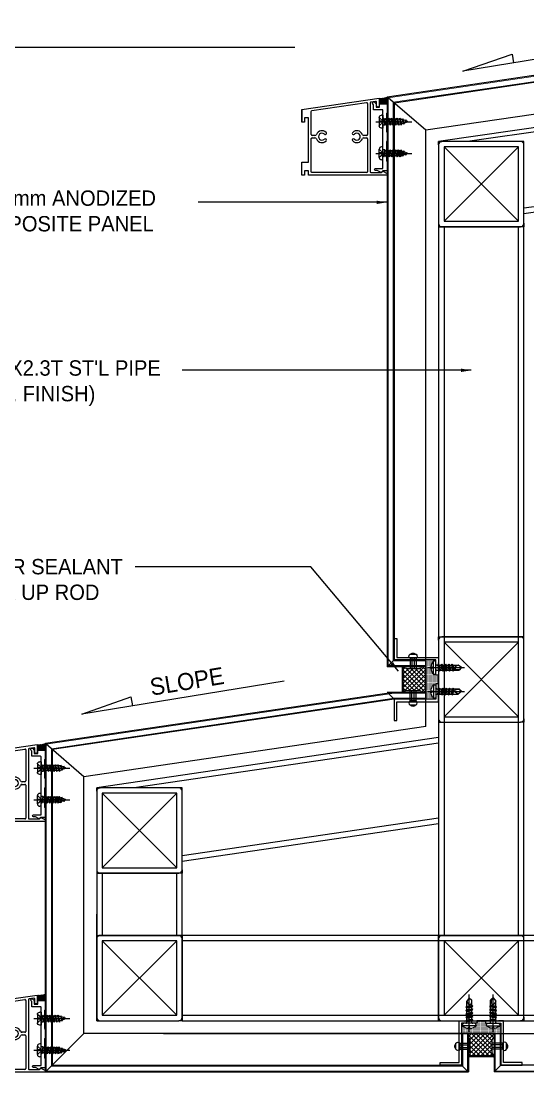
# Model space of a CAD drawing. Header units: millimetres. Extents: x 7297 to 60227, y -7497 to 19324.
# Drawn here: x 39088 to 39385, y 4162 to 4777 of the extents above; entities that cross this region are included whole.
import ezdxf

# ---------------------------------------------------------------- set-up
doc = ezdxf.new("R2010")
doc.units = ezdxf.units.MM
doc.layers.add('NS_AL_PANEL', color=32, linetype='Continuous', lineweight=9)
for name, color, linetype in [('NS_COL_GREEN', 3, 'Continuous'), ('NS_COL_MAGENTA', 6, 'Continuous'), ('NS_COL_RED', 1, 'Continuous'), ('NS_COL_WHITE', 7, 'Continuous'), ('NS_COL_YELLOW', 2, 'Continuous'), ('NS_DIM', 1, 'Continuous'), ('NS_FRAME', 253, 'Continuous'), ('NS_PIPE_FRAME', 2, 'Continuous'), ('NS_TEXT', 2, 'Continuous')]:
    doc.layers.add(name, color=color, linetype=linetype)
doc.styles.add('Expo M', font='Expo M.ttf')
doc.styles.add('M15-1', font='')
doc.styles.get('M15-1').set_extended_font_data('Dotum')
doc.dimstyles.new('N-SPACE', dxfattribs={"dimscale": 4, "dimtxt": 1.8, "dimasz": 1.5, "dimexe": 1, "dimexo": 1, "dimgap": 1, "dimtad": 1, "dimtoh": 1, "dimdec": 1, "dimzin": 1, "dimdsep": 46, "dimtxsty": 'Expo M', "dimcen": 2, "dimclrd": 1, "dimclre": 1, "dimclrt": 2, "dimadec": 1, "dimazin": 0, "dimtfac": 1, "dimtdec": 1, "dimtix": 1, "dimtmove": 1, "dimatfit": 3, "dimfxl": 1, "dimtolj": 1, "dimtzin": 1, "dimarcsym": 0})

# ---------------------------------------------------------------- blocks, each defined once
blk = doc.blocks.new('*D659')
at = {"layer": 'NS_DIM', "color": 1, "lineweight": -2, "transparency": 16777216}
for p, q in [((39248.56, 4761.98), (38907.56, 4761.98)), ((38911.56, 4167.98), (38911.56, 4755.98)), ((39048.56, 4161.98), (38907.56, 4161.98))]:
    blk.add_line(p, q, dxfattribs=at)
at = {"layer": 'NS_DIM', "color": 1, "transparency": 16777216}
for points in [[(38910.56, 4755.98), (38912.56, 4755.98), (38911.56, 4761.98)], [(38910.56, 4167.98), (38912.56, 4167.98), (38911.56, 4161.98)]]:
    blk.add_solid(points, dxfattribs=at)
at = {"layer": 'NS_DIM', "color": 2, "transparency": 16777216, "insert": (38903.78, 4461.98), "char_height": 7.2, "attachment_point": 5, "rotation": 90, "style": 'Expo M'}
blk.add_mtext('\\A1;600.0', dxfattribs=at)
blk = doc.blocks.new('*D658')
at = {"layer": 'NS_DIM', "color": 1, "lineweight": -2, "transparency": 16777216}
for p, q in [((39298.56, 5161.98), (38907.56, 5161.98)), ((38911.56, 4767.98), (38911.56, 5155.98)), ((39248.56, 4761.98), (38907.56, 4761.98))]:
    blk.add_line(p, q, dxfattribs=at)
at = {"layer": 'NS_DIM', "color": 1, "transparency": 16777216}
for points in [[(38910.56, 5155.98), (38912.56, 5155.98), (38911.56, 5161.98)], [(38910.56, 4767.98), (38912.56, 4767.98), (38911.56, 4761.98)]]:
    blk.add_solid(points, dxfattribs=at)
at = {"layer": 'NS_DIM', "color": 2, "transparency": 16777216, "insert": (38903.95, 4961.98), "char_height": 7.2, "attachment_point": 5, "rotation": 90, "style": 'Expo M'}
blk.add_mtext('\\A1;M. DIM.', dxfattribs=at)
blk = doc.blocks.new('*D656')
at = {"layer": 'NS_DIM', "color": 1, "lineweight": -2, "transparency": 16777216}
for p, q in [((39248.56, 4761.98), (38937.56, 4761.98)), ((38941.56, 4367.98), (38941.56, 4755.98)), ((39048.56, 4361.98), (38937.56, 4361.98))]:
    blk.add_line(p, q, dxfattribs=at)
at = {"layer": 'NS_DIM', "color": 1, "transparency": 16777216}
for points in [[(38940.56, 4755.98), (38942.56, 4755.98), (38941.56, 4761.98)], [(38940.56, 4367.98), (38942.56, 4367.98), (38941.56, 4361.98)]]:
    blk.add_solid(points, dxfattribs=at)
at = {"layer": 'NS_DIM', "color": 2, "transparency": 16777216, "insert": (38933.78, 4561.98), "char_height": 7.2, "attachment_point": 5, "rotation": 90, "style": 'Expo M'}
blk.add_mtext('\\A1;400.0', dxfattribs=at)
blk = doc.blocks.new('*D655')
at = {"layer": 'NS_DIM', "color": 1, "lineweight": -2, "transparency": 16777216}
for p, q in [((38941.56, 4787.98), (38941.56, 4793.98)), ((39298.56, 4781.98), (38937.56, 4781.98)), ((38941.56, 4761.98), (38941.56, 4781.98)), ((39248.56, 4761.98), (38937.56, 4761.98)), ((38941.56, 4755.98), (38941.56, 4749.98))]:
    blk.add_line(p, q, dxfattribs=at)
at = {"layer": 'NS_DIM', "color": 1, "transparency": 16777216}
for points in [[(38940.56, 4787.98), (38942.56, 4787.98), (38941.56, 4781.98)], [(38940.56, 4755.98), (38942.56, 4755.98), (38941.56, 4761.98)]]:
    blk.add_solid(points, dxfattribs=at)
at = {"layer": 'NS_DIM', "color": 2, "transparency": 16777216, "insert": (38933.77, 4771.98), "char_height": 7.2, "attachment_point": 5, "rotation": 90, "style": 'Expo M'}
blk.add_mtext('\\A1;20.0', dxfattribs=at)
blk = doc.blocks.new('*D654')
at = {"layer": 'NS_DIM', "color": 1, "lineweight": -2, "transparency": 16777216}
for p, q in [((39048.56, 4161.98), (38907.56, 4161.98)), ((38911.56, 4155.98), (38911.56, 3495.98)), ((39498.56, 3489.98), (38907.56, 3489.98))]:
    blk.add_line(p, q, dxfattribs=at)
at = {"layer": 'NS_DIM', "color": 1, "transparency": 16777216}
for points in [[(38910.56, 4155.98), (38912.56, 4155.98), (38911.56, 4161.98)], [(38910.56, 3495.98), (38912.56, 3495.98), (38911.56, 3489.98)]]:
    blk.add_solid(points, dxfattribs=at)
at = {"layer": 'NS_DIM', "color": 2, "transparency": 16777216, "insert": (38903.78, 3825.98), "char_height": 7.2, "attachment_point": 5, "rotation": 90, "style": 'Expo M'}
blk.add_mtext('\\A1;MODULE DIM.', dxfattribs=at)
blk = doc.blocks.new('*D651')
at = {"layer": 'NS_DIM', "color": 1, "lineweight": -2, "transparency": 16777216}
for p, q in [((38941.56, 4167.98), (38941.56, 4173.98)), ((39048.56, 4161.98), (38937.56, 4161.98)), ((38941.56, 4161.98), (38941.56, 4146.98)), ((39498.56, 4146.98), (38937.56, 4146.98)), ((38941.56, 4140.98), (38941.56, 4134.98))]:
    blk.add_line(p, q, dxfattribs=at)
at = {"layer": 'NS_DIM', "color": 1, "transparency": 16777216}
for points in [[(38940.56, 4167.98), (38942.56, 4167.98), (38941.56, 4161.98)], [(38940.56, 4140.98), (38942.56, 4140.98), (38941.56, 4146.98)]]:
    blk.add_solid(points, dxfattribs=at)
at = {"layer": 'NS_DIM', "color": 2, "transparency": 16777216, "insert": (38933.78, 4154.48), "char_height": 7.2, "attachment_point": 5, "rotation": 90, "style": 'Expo M'}
blk.add_mtext('\\A1;15.0', dxfattribs=at)
blk = doc.blocks.new('*U54')
for p, q in [((849.85, -25975.25), (893.45, -26018.85)), ((849.85, -26018.85), (893.45, -25975.25))]:
    blk.add_line(p, q)
blk.add_lwpolyline([(848.65, -26022.05), (894.65, -26022.05, 0.414214), (896.65, -26020.05), (896.65, -25974.05, 0.414214), (894.65, -25972.05), (848.65, -25972.05, 0.414214), (846.65, -25974.05), (846.65, -26020.05, 0.414214)], format="xyb", close=True)
for points in [[(846.65, -25974.05), (846.65, -25972.05), (848.65, -25972.05)], [(896.65, -25974.05), (896.65, -25972.05), (894.65, -25972.05)], [(846.65, -26020.05), (846.65, -26022.05), (848.65, -26022.05)], [(896.65, -26020.05), (896.65, -26022.05), (894.65, -26022.05)]]:
    blk.add_lwpolyline(points)
blk.add_lwpolyline([(849.85, -26018.85), (893.45, -26018.85), (893.45, -25975.25), (849.85, -25975.25)], close=True)
blk = doc.blocks.new('피스')
for p, q in [((-4, 1.5), (-4, 1)), ((-4, 1.5), (4, 1.5)), ((-3, 0), (3, 0)), ((-0.5, 2.98), (-0.4, 2.3)), ((-0.4, 2.3), (0.4, 2.3)), ((0, 4.99), (0, -16.77)), ((0.5, 2.98), (0.4, 2.3)), ((4, 1.5), (4, 1)), ((2, -1.5), (-2, -2)), ((-1.5, -1.5), (-2, -2)), ((-2, -2), (-1.5, -2.5)), ((-1.5, -3.5), (-2, -4)), ((2, -3.5), (-2, -4)), ((-2, -4), (-1.5, -4.5)), ((-1.5, -5.5), (-2, -6)), ((2, -5.5), (-2, -6)), ((-2, -6), (-1.5, -6.5)), ((-1.5, -0.5), (-1.5, -1.5)), ((1.5, -1), (-1.5, -1.5)), ((1.5, -2), (-1.5, -2.5)), ((-1.5, -2.5), (-1.5, -3.5)), ((1.5, -3), (-1.5, -3.5)), ((1.5, -4), (-1.5, -4.5)), ((-1.5, -4.5), (-1.5, -5.5)), ((1.5, -5), (-1.5, -5.5)), ((1.5, -6), (-1.5, -6.5)), ((1.5, -0.5), (1.5, -1)), ((1.5, -1), (2, -1.5)), ((2, -1.5), (1.5, -2)), ((1.5, -2), (1.5, -3)), ((1.5, -3), (2, -3.5)), ((2, -3.5), (1.5, -4)), ((1.5, -4), (1.5, -5)), ((1.5, -5), (2, -5.5)), ((2, -5.5), (1.5, -6)), ((1.5, -6), (1.5, -7)), ((-1.5, -7.5), (-2, -8)), ((2, -7.5), (-2, -8)), ((-2, -8), (-1.5, -8.5)), ((-1.5, -9.5), (-2, -10)), ((2, -9.5), (-2, -10)), ((-2, -10), (-1.5, -10.5)), ((-1.5, -6.5), (-1.5, -7.5)), ((1.5, -7), (-1.5, -7.5)), ((1.5, -8), (-1.5, -8.5)), ((-1.5, -8.5), (-1.5, -9.5)), ((1.5, -9), (-1.5, -9.5)), ((1.5, -10), (-1.5, -10.5)), ((-1.5, -10.5), (-1.5, -13.5)), ((-1.27, -13.54), (-1.27, -11.97)), ((1.5, -13.03), (0.6, -11.47)), ((1.5, -7), (2, -7.5)), ((2, -7.5), (1.5, -8)), ((1.5, -8), (1.5, -9)), ((1.5, -9), (2, -9.5)), ((2, -9.5), (1.5, -10)), ((1.5, -10), (1.5, -13.03)), ((0, -15), (-1.5, -13.5)), ((0, -15), (-1.27, -13.54)), ((0, -15), (1.5, -13.03))]:
    blk.add_line(p, q)
for centre, radius, start, end in [((0, -3.08), 6.08, 94.71456, 131.11209), ((-3, 1), 1, 180, 270), ((-2, -0.5), 0.5, 0, 90), ((0, -3.08), 6.08, 48.88791, 85.28544), ((2, -0.5), 0.5, 90, 180), ((3, 1), 1, 270, 0), ((-0.27, -11.97), 1, 30.08633, 180)]:
    blk.add_arc(centre, radius, start, end)
blk = doc.blocks.new('N-SCREW')
blk.add_blockref('피스', (17.25, -1.03))
blk = doc.blocks.new('RIVET')
for p, q in [((-1.05, -3.85), (-1.05, 3.85)), ((5, 1.75), (-1.05, 1.75)), ((5, 0.75), (-1.05, 0.75)), ((7.31, -1.75, 0), (7.31, 1.75, 0)), ((5, -0.75), (-1.05, -0.75)), ((5, -1.75), (-1.05, -1.75))]:
    blk.add_line(p, q)
at = {"ltscale": 3}
for p, q in [((0, 4.9), (0, -4.9)), ((5, 1.75), (5, -1.75))]:
    blk.add_line(p, q, dxfattribs=at)
for centre, radius, start, end in [((0, 3.85), 1.05, 90, 180), ((6.16, 1.15), 1.3, 27.34705, 152.65295), ((5.81, 0, 0), 2.2, 313.00287, 46.99713), ((0, -3.85), 1.05, 180, 270), ((6.16, -1.15), 1.3, 207.34705, 332.65295)]:
    blk.add_arc(centre, radius, start, end)
blk = doc.blocks.new('Z-BAR-ONE')
for p, q in [((56896.21, 36806), (56896.21, 36801)), ((56888.71, 36796), (56866.21, 36796)), ((56888.71, 36795.5), (56866.71, 36795.5)), ((56870.21, 36792), (56866.71, 36795.5)), ((56888.71, 36796), (56888.71, 36792)), ((56888.71, 36792.5), (56869.71, 36792.5))]:
    blk.add_line(p, q)
blk.add_lwpolyline([(56894.71, 36801), (56894.71, 36792), (56883.21, 36792), (56870.21, 36792), (56870.21, 36779.5), (56871.71, 36779.5), (56871.71, 36790.5), (56883.21, 36790.5), (56896.21, 36790.5), (56896.21, 36793.5), (56895.91, 36793.8), (56896.21, 36794.1), (56895.91, 36794.4), (56896.21, 36794.7), (56895.91, 36795), (56896.21, 36795.3), (56895.91, 36795.6), (56896.21, 36795.9), (56895.91, 36796.2), (56896.21, 36796.5), (56895.91, 36796.8), (56896.21, 36797.1), (56895.91, 36797.4), (56896.21, 36797.7), (56895.91, 36798), (56896.21, 36798.3), (56896.21, 36801)], close=True)
at = {"xscale": -1, "rotation": 90}
blk.add_blockref('N-SCREW', (56893.68, 36813.75), dxfattribs=at)
at = {"rotation": 270}
blk.add_blockref('RIVET', (56881.28, 36796), dxfattribs=at)
blk = doc.blocks.new('00-변경후단면전체$0$SCR4-15')
for p, q in [((-0.85, 6.53), (20.2, 6.53)), ((1.21, 4.1), (1.21, 8.96)), ((1.21, 8.96), (3.73, 6.7)), ((3.73, 6.7), (1.21, 6.98)), ((3.73, 6.36), (1.21, 6.08)), ((3.73, 6.36), (1.21, 4.1)), ((3.41, 10.29), (2.54, 10.29)), ((3.41, 6.97), (2.54, 6.97)), ((3.41, 2.77), (3.41, 10.29)), ((4.51, 8.53), (3.41, 8.53)), ((3.73, 4.53), (4.51, 8.53)), ((4.04, 5.07), (4.83, 7.99)), ((4.83, 7.99), (4.51, 8.53)), ((5.77, 7.99), (4.83, 7.99)), ((4.99, 5.07), (5.77, 7.99)), ((5.3, 4.53), (6.09, 8.53)), ((5.61, 5.07), (6.4, 7.99)), ((5.77, 7.99), (6.09, 8.53)), ((6.4, 7.99), (6.09, 8.53)), ((7.35, 7.99), (6.4, 7.99)), ((6.56, 5.07), (7.35, 7.99)), ((6.87, 4.53), (7.66, 8.53)), ((7.19, 5.07), (7.98, 7.99)), ((7.35, 7.99), (7.66, 8.53)), ((7.98, 7.99), (7.66, 8.53)), ((8.92, 7.99), (7.98, 7.99)), ((8.14, 5.07), (8.92, 7.99)), ((8.45, 4.53), (9.24, 8.53)), ((8.76, 5.07), (9.55, 7.99)), ((8.92, 7.99), (9.24, 8.53)), ((9.55, 7.99), (9.24, 8.53)), ((10.5, 7.99), (9.55, 7.99)), ((9.75, 5.07), (10.54, 7.99)), ((10.06, 4.53), (10.85, 8.53)), ((10.38, 5.07), (11.17, 7.99)), ((10.54, 7.99), (10.85, 8.53)), ((11.17, 7.99), (10.85, 8.53)), ((12.15, 7.99), (11.21, 7.99)), ((11.41, 5.07), (12.19, 7.99)), ((11.72, 4.53), (12.51, 8.53)), ((12.82, 7.99), (12.03, 5.07)), ((12.19, 7.99), (12.51, 8.53)), ((12.82, 7.99), (12.51, 8.53)), ((13.77, 7.99), (12.82, 7.99)), ((12.98, 5.07), (13.77, 7.99)), ((13.3, 4.53), (14.08, 8.53)), ((14.36, 7.87), (13.61, 5.07)), ((13.77, 7.99), (14.08, 8.53)), ((14.36, 7.87), (14.08, 8.53)), ((15.26, 7.56), (14.36, 7.87)), ((14.7, 5.31), (15.26, 7.56)), ((14.96, 4.86), (15.52, 8.01)), ((15.26, 7.56), (15.52, 8.01)), ((15.73, 7.4), (15.27, 5.5)), ((15.73, 7.4), (15.52, 8.01)), ((17.64, 6.75), (15.73, 7.4)), ((16.44, 5.9), (16.88, 6.53)), ((16.7, 5.46), (16.88, 6.53)), ((16.88, 6.53), (17, 6.09)), ((17.64, 6.31), (17, 6.09)), ((3.41, 2.77), (2.54, 2.77)), ((3.73, 4.53), (3.41, 4.53)), ((4.04, 5.07), (3.73, 4.53)), ((4.99, 5.07), (4.04, 5.07)), ((4.99, 5.07), (5.3, 4.53)), ((5.61, 5.07), (5.3, 4.53)), ((6.56, 5.07), (5.61, 5.07)), ((6.56, 5.07), (6.87, 4.53)), ((7.19, 5.07), (6.87, 4.53)), ((8.14, 5.07), (7.19, 5.07)), ((8.14, 5.07), (8.45, 4.53)), ((8.76, 5.07), (8.45, 4.53)), ((9.71, 5.07), (8.76, 5.07)), ((9.75, 5.07), (10.06, 4.53)), ((10.38, 5.07), (10.06, 4.53)), ((11.37, 5.07), (10.42, 5.07)), ((11.41, 5.07), (11.72, 4.53)), ((12.03, 5.07), (11.72, 4.53)), ((12.98, 5.07), (12.03, 5.07)), ((12.98, 5.07), (13.3, 4.53)), ((13.61, 5.07), (13.3, 4.53)), ((13.79, 5.07), (13.61, 5.07)), ((14.7, 5.31), (14.25, 5.15)), ((14.7, 5.31), (14.96, 4.86)), ((15.27, 5.5), (14.96, 4.86)), ((16.44, 5.9), (15.27, 5.5)), ((16.44, 5.9), (16.7, 5.46)), ((17, 6.09), (16.7, 5.46))]:
    blk.add_line(p, q)
for centre, radius, start, end in [((2.54, 8.96), 1.33, 90, 180), ((3.57, 6.53), 0.229, 311.91906, 48.08094), ((17.55, 6.53), 0.236, 292.5, 67.5), ((2.54, 4.1), 1.33, 180, 270), ((13.79, 6.49), 1.42, 270, 288.92242)]:
    blk.add_arc(centre, radius, start, end)
blk = doc.blocks.new('h-cap')
for p, q in [((1451813.29, 237369.16, 0), (1451813.29, 237350.98, 0)), ((1451782.45, 237350.48, 0), (1451780.79, 237350.48, 0)), ((1451812.79, 237350.48, 0), (1451811.14, 237350.48, 0)), ((1451811.14, 237348.98, 0), (1451812.79, 237348.98, 0)), ((1451813.29, 237348.48, 0), (1451813.29, 237329.23, 0))]:
    blk.add_line(p, q)
at = {"elevation": 0}
for points in [[(1451774.79, 237358.23), (1451774.79, 237365.73), (1451820.04, 237372.23), (1451820.04, 237367.85, -0.414214), (1451819.29, 237367.1), (1451819.29, 237367.1, -0.414214), (1451818.54, 237367.85), (1451818.54, 237369.92)], [(1451818.54, 237369.92, 0.457052), (1451817.97, 237370.41), (1451815.22, 237370.02, 0.372635), (1451814.79, 237369.52), (1451814.79, 237329.23, 0.414214), (1451815.29, 237328.73), (1451821.18, 237328.73), (1451822.18, 237329.56), (1451824.79, 237328.21), (1451824.79, 237327.23), (1451778.79, 237327.23), (1451778.79, 237329.73), (1451776.29, 237329.73), (1451776.29, 237327.23), (1451774.79, 237327.23), (1451774.79, 237334.73)], [(1451780.29, 237350.98), (1451780.29, 237364.57, -0.373116), (1451780.72, 237365.07), (1451812.72, 237369.65)], [(1451812.79, 237328.73), (1451780.79, 237328.73, -0.414214), (1451780.29, 237329.23), (1451780.29, 237348.48, -0.414214), (1451780.79, 237348.98), (1451782.45, 237348.98)]]:
    blk.add_lwpolyline(points, format="xyb", dxfattribs=at)
blk.add_lwpolyline([(1451816.79, 237368.44), (1451816.35, 237368.88, -0.414214), (1451816.35, 237369.94), (1451816.35, 237369.94, -0.414214), (1451817.41, 237369.94), (1451818.29, 237369.06), (1451818.29, 237367), (1451820.29, 237367), (1451820.29, 237369.06), (1451824.29, 237369.06), (1451824.79, 237368.56), (1451824.79, 237363.79), (1451824.29, 237363.29), (1451824.29, 237352.73), (1451824.79, 237352.23), (1451824.79, 237347.23), (1451824.29, 237346.73), (1451824.29, 237335.63), (1451824.79, 237335.13), (1451824.79, 237330.13), (1451824.29, 237329.63), (1451824.29, 237329.63), (1451822.14, 237329.63), (1451821.14, 237328.8), (1451818.93, 237329.97), (1451817.87, 237329.97, -1), (1451817.87, 237331.13), (1451822.29, 237331.13), (1451822.29, 237339.63), (1451822.59, 237339.93), (1451822.29, 237340.23), (1451822.29, 237358.21), (1451822.59, 237358.51), (1451822.29, 237358.81), (1451822.29, 237365, 0.414214), (1451821.79, 237365.5), (1451816.79, 237365.5)], format="xyb", close=True, dxfattribs=at)
for points in [[(1451774.79, 237365.73), (1451774.79, 237358.23)], [(1451774.79, 237334.73), (1451778.79, 237334.73), (1451778.79, 237360.73), (1451776.29, 237360.73), (1451776.29, 237358.23), (1451774.79, 237358.23)]]:
    blk.add_lwpolyline(points, dxfattribs=at)
for centre, radius, start, end in [((1451812.79, 237369.16, 0), 0.5, 0, 98.25148), ((1451780.79, 237350.98, 0), 0.5, 180, 270), ((1451780.79, 237348.48, 0), 0.5, 90, 180), ((1451782.45, 237351.48, 0), 1, 270, 337.11462), ((1451782.45, 237347.98, 0), 1, 22.88538, 90), ((1451786.59, 237349.73, 0), 3.5, 45.82662, 157.11462), ((1451786.59, 237349.73, 0), 2, 45.82662, 314.17338), ((1451788.51, 237351.7, 0), 0.75, 225.82662, 45.82662), ((1451805.08, 237351.7, 0), 0.75, 134.17338, 314.17338), ((1451806.99, 237349.73, 0), 3.5, 22.88538, 134.17338), ((1451806.99, 237349.73, 0), 2, 225.82662, 134.17338), ((1451811.14, 237351.48, 0), 1, 202.88538, 270), ((1451811.14, 237347.98, 0), 1, 90, 157.11462), ((1451812.79, 237350.98, 0), 0.5, 270, 0), ((1451812.79, 237348.48, 0), 0.5, 0, 90), ((1451786.59, 237349.73, 0), 3.5, 202.88538, 314.17338), ((1451788.51, 237347.76, 0), 0.75, 314.17338, 134.17338), ((1451805.08, 237347.76, 0), 0.75, 45.82662, 225.82662), ((1451806.99, 237349.73, 0), 3.5, 225.82662, 337.11462), ((1451812.79, 237329.23, 0), 0.5, 270, 0)]:
    blk.add_arc(centre, radius, start, end)
at = {"xscale": -1, "rotation": 180}
blk.add_blockref('00-변경후단면전체$0$SCR4-15', (1451818.88, 237365.04, 0), dxfattribs=at)
blk.add_blockref('00-변경후단면전체$0$SCR4-15', (1451818.88, 237333.4, 0))

msp = doc.modelspace()

# ---------------------------------------------------------------- hatches: boundary and pattern name
at = {"layer": 'NS_COL_MAGENTA', "ltscale": 3}
h = msp.add_hatch(dxfattribs=at)
h.set_pattern_fill('DOTS', color=256, scale=5, style=0)
h.set_pattern_definition([(360, (-3716798.16865, 136606.00896), (0.15625, 0.3125), [0, -0.3125])])
h.paths.add_polyline_path([(39332.06, 4389.3), (39331.06, 4389.3), (39331.06, 4387.8, 0.414222), (39330.06, 4388.8), (39329.56, 4388.8, 0.160163), (39328.08, 4385.3), (39328.76, 4385.2), (39328.76, 4384.4), (39328.08, 4384.3, 0.160163), (39329.56, 4380.8), (39330.06, 4380.8, 0.414214), (39331.06, 4381.8), (39331.06, 4380.3), (39325.06, 4380.3), (39325.06, 4384.3), (39325.06, 4399.3), (39325.06, 4403.3), (39331.06, 4403.3), (39331.06, 4401.8, 0.414214), (39330.06, 4402.8), (39329.56, 4402.8, 0.160163), (39328.08, 4399.3), (39328.76, 4399.2), (39328.76, 4398.4), (39328.08, 4398.3, 0.160163), (39329.56, 4394.8), (39330.06, 4394.8, 0.414214), (39331.06, 4395.8), (39331.06, 4394.3), (39332.06, 4394.3)])
at = {"layer": 'NS_COL_MAGENTA'}
h = msp.add_hatch(dxfattribs=at)
h.set_pattern_fill('ANSI37', color=256, style=0)
h.set_pattern_definition([(45, (-154670.97946, -61324.02948), (-0.08838834765, 0.08838834765), []), (135, (-154670.97946, -61324.02948), (-0.08838834765, -0.08838834765), [])])
h.paths.add_polyline_path([(39311.42, 4399.3), (39311.92, 4399.3), (39311.92, 4384.3), (39311.42, 4384.3)])
at = {"layer": 'NS_COL_MAGENTA', "ltscale": 3}
h = msp.add_hatch(dxfattribs=at)
h.set_pattern_fill('ANSI37', color=256, scale=15, style=0)
h.set_pattern_definition([(45, (-3716800.1686, 137456.009), (-1.3258252147, 1.3258252147), []), (135, (-3716800.1686, 137456.009), (-1.3258252147, -1.3258252147), [])])
edge = h.paths.add_edge_path()
edge.add_line((39325.06, 4399.3), (39322.53, 4399.3))
edge.add_arc((39321.48, 4399.3), 1.05, -90, 0, ccw=False)
edge.add_line((39321.48, 4398.25), (39313.78, 4398.25))
edge.add_arc((39313.78, 4399.3), 1.05, -180, -90, ccw=False)
edge.add_line((39312.73, 4399.3), (39311.92, 4399.3))
edge.add_line((39311.92, 4399.3), (39311.92, 4384.3))
edge.add_line((39311.92, 4384.3), (39312.73, 4384.3))
edge.add_arc((39313.78, 4384.3), 1.05, 90, 180, ccw=False)
edge.add_line((39313.78, 4385.35), (39321.48, 4385.35))
edge.add_arc((39321.48, 4384.3), 1.05, 0, 90, ccw=False)
edge.add_line((39322.53, 4384.3), (39325.06, 4384.3))
edge.add_line((39325.06, 4384.3), (39325.06, 4399.3))
h = msp.add_hatch(dxfattribs=at)
h.set_pattern_fill('DOTS', color=256, scale=5, angle=90, style=0)
h.set_pattern_definition([(90, (-92856.64717, -3751938.7411), (-0.3125, 0.15625), [0, -0.3125])])
h.paths.add_polyline_path([(39360.06, 4191.49), (39360.06, 4190.49), (39361.56, 4190.49, 0.414222), (39360.56, 4189.49), (39360.56, 4188.99, 0.160163), (39364.06, 4187.51), (39364.16, 4188.19), (39364.96, 4188.19), (39365.06, 4187.51, 0.160163), (39368.56, 4188.99), (39368.56, 4189.49, 0.414214), (39367.56, 4190.49), (39369.06, 4190.49), (39369.06, 4184.49), (39365.06, 4184.49), (39350.06, 4184.49), (39346.06, 4184.49), (39346.06, 4190.49), (39347.56, 4190.49, 0.414214), (39346.56, 4189.49), (39346.56, 4188.99, 0.160163), (39350.06, 4187.51), (39350.16, 4188.19), (39350.96, 4188.19), (39351.06, 4187.51, 0.160163), (39354.56, 4188.99), (39354.56, 4189.49, 0.414214), (39353.56, 4190.49), (39355.06, 4190.49), (39355.06, 4191.49)])
h = msp.add_hatch(dxfattribs=at)
h.set_pattern_fill('ANSI37', color=256, scale=15, angle=90, style=0)
h.set_pattern_definition([(135, (-93706.6473, -3751940.7411), (-1.3258252147, -1.3258252147), []), (225, (-93706.6473, -3751940.7411), (1.3258252147, -1.3258252147), [])])
edge = h.paths.add_edge_path()
edge.add_line((39350.06, 4184.49), (39350.06, 4181.96))
edge.add_arc((39350.06, 4180.91), 1.05, 0, 90, ccw=False)
edge.add_line((39351.11, 4180.91), (39351.11, 4173.21))
edge.add_arc((39350.06, 4173.21), 1.05, -90, 0, ccw=False)
edge.add_line((39350.06, 4172.16), (39350.06, 4171.34))
edge.add_line((39350.06, 4171.34), (39365.06, 4171.34))
edge.add_line((39365.06, 4171.34), (39365.06, 4172.16))
edge.add_arc((39365.06, 4173.21), 1.05, 180, 270, ccw=False)
edge.add_line((39364.01, 4173.21), (39364.01, 4180.91))
edge.add_arc((39365.06, 4180.91), 1.05, 90, 180, ccw=False)
edge.add_line((39365.06, 4181.96), (39365.06, 4184.49))
edge.add_line((39365.06, 4184.49), (39350.06, 4184.49))
at = {"layer": 'NS_COL_MAGENTA'}
h = msp.add_hatch(dxfattribs=at)
h.set_pattern_fill('ANSI37', color=256, angle=90, style=0)
h.set_pattern_definition([(135, (105073.39127, -189811.55191), (-0.08838834765, -0.08838834765), []), (225, (105073.39127, -189811.55191), (0.08838834765, -0.08838834765), [])])
h.paths.add_polyline_path([(39350.06, 4170.84), (39350.06, 4171.34), (39365.06, 4171.34), (39365.06, 4170.84)])
at = {"layer": 'NS_COL_RED', "ltscale": 2}
h = msp.add_hatch(dxfattribs=at)
h.set_pattern_fill('ANSI37', color=256, scale=5, style=0)
h.set_pattern_definition([(45, (-1412522.2293, -232640.69764), (-0.44194173824, 0.44194173824), []), (135, (-1412522.2293, -232640.69764), (-0.44194173824, -0.44194173824), [])])
edge = h.paths.add_edge_path()
edge.add_line((39302.56, 4729.38), (39302.56, 4732.89))
edge.add_arc((39299.24, 4739.4), 7.31, 258.75282, 297.05154, ccw=False)
edge.add_line((39297.81, 4732.23), (39297.81, 4729.29))
edge.add_line((39297.81, 4729.29), (39298.06, 4729.29))
edge.add_line((39298.06, 4729.29), (39302.06, 4729.29))
edge.add_line((39302.06, 4729.29), (39302.56, 4728.79))
edge.add_line((39302.56, 4728.79), (39302.56, 4729.38))
h = msp.add_hatch(dxfattribs=at)
h.set_pattern_fill('ANSI37', color=256, scale=5, style=0)
h.set_pattern_definition([(45, (-1412722.22826, -233019.2609), (-0.44194173824, 0.44194173824), []), (135, (-1412722.22826, -233019.2609), (-0.44194173824, -0.44194173824), [])])
edge = h.paths.add_edge_path()
edge.add_line((39102.56, 4350.81), (39102.56, 4354.33))
edge.add_arc((39099.24, 4360.84), 7.31, 258.75282, 297.05154, ccw=False)
edge.add_line((39097.81, 4353.67), (39097.81, 4350.73))
edge.add_line((39097.81, 4350.73), (39098.06, 4350.73))
edge.add_line((39098.06, 4350.73), (39102.06, 4350.73))
edge.add_line((39102.06, 4350.73), (39102.56, 4350.23))
edge.add_line((39102.56, 4350.23), (39102.56, 4350.81))
h = msp.add_hatch(dxfattribs=at)
h.set_pattern_fill('ANSI37', color=256, scale=5, style=0)
h.set_pattern_definition([(45, (-1412722.2285, -233165.9646), (-0.44194173824, 0.44194173824), []), (135, (-1412722.2285, -233165.9646), (-0.44194173824, -0.44194173824), [])])
edge = h.paths.add_edge_path()
edge.add_line((39102.56, 4204.11), (39102.56, 4207.62))
edge.add_arc((39099.24, 4214.13), 7.31, 258.75282, 297.05154, ccw=False)
edge.add_line((39097.81, 4206.96), (39097.81, 4204.03))
edge.add_line((39097.81, 4204.03), (39098.06, 4204.03))
edge.add_line((39098.06, 4204.03), (39102.06, 4204.03))
edge.add_line((39102.06, 4204.03), (39102.56, 4203.53))
edge.add_line((39102.56, 4203.53), (39102.56, 4204.11))

# ---------------------------------------------------------------- linework, layer by layer
at = {"layer": 'NS_AL_PANEL'}
for p, q in [((39500.4, 4761.49), (39303.06, 4732.47)), ((39500.62, 4758.49), (39306.06, 4729.88)), ((39303.06, 4732.47), (39303.06, 4399.8)), ((39306.06, 4729.88), (39306.06, 4402.8)), ((39306.56, 4383.84), (39103.06, 4353.91)), ((39306.56, 4380.81), (39106.06, 4351.32)), ((39103.06, 4353.91), (39103.06, 4162.49)), ((39106.06, 4351.32), (39106.06, 4165.49)), ((39106.06, 4165.49), (39106.06, 4254.49)), ((39103.06, 4162.49), (39350.06, 4162.48)), ((39106.06, 4165.48), (39346.57, 4165.48)), ((39625.06, 4162.49), (39365.56, 4162.49))]:
    msp.add_line(p, q, dxfattribs=at)
at = {"layer": 'NS_COL_MAGENTA'}
for p, q in [((39311.42, 4384.3), (39311.42, 4399.3)), ((39311.92, 4384.3), (39311.92, 4399.3)), ((39325.06, 4399.3), (39325.06, 4384.3)), ((39325.06, 4384.3), (39325.06, 4399.3)), ((39350.06, 4184.49), (39365.06, 4184.49)), ((39365.06, 4184.49), (39350.06, 4184.49)), ((39365.06, 4171.34), (39350.06, 4171.34)), ((39365.06, 4170.84), (39350.06, 4170.84))]:
    msp.add_line(p, q, dxfattribs=at)
at = {"layer": 'NS_COL_RED', "elevation": 0}
for points in [[(39465.23, 4767.43), (39346.81, 4748.07), (39375.56, 4758.13), (39376.41, 4752.91)], [(39242.24, 4390.95), (39123.81, 4371.59), (39152.57, 4381.65), (39153.42, 4376.43)]]:
    msp.add_lwpolyline(points, dxfattribs=at)
at = {"layer": 'NS_COL_RED', "ltscale": 2}
for centre in [(39299.25, 4739.32), (39099.25, 4360.76), (39099.25, 4214.05)]:
    msp.add_arc(centre, 7.23, 258.5382, 297.26616, dxfattribs=at)
at = {"layer": 'NS_COL_WHITE'}
for p, q in [((39506.56, 4740.16), (39325.06, 4713.47)), ((39325.06, 4713.47), (39303.06, 4732.47)), ((39325.06, 4382.48), (39325.06, 4713.47)), ((39325.06, 4364.32), (39325.06, 4713.47)), ((39325.06, 4364.32), (39125.06, 4334.91)), ((39125.06, 4334.91), (39103.06, 4353.91)), ((39125.06, 4184.48), (39103.06, 4162.49)), ((39346.56, 4184.49), (39125.06, 4184.48)), ((39171.56, 4184.48), (39625.06, 4184.48))]:
    msp.add_line(p, q, dxfattribs=at)
at = {"layer": 'NS_COL_WHITE', "ltscale": 30}
for p, q in [((39125.06, 4184.48), (39125.06, 4334.91)), ((39132.56, 4316.99), (39132.56, 4254.49)), ((39132.56, 4191.99), (39132.56, 4254.49))]:
    msp.add_line(p, q, dxfattribs=at)
at = {"layer": 'NS_COL_YELLOW'}
for p, q in [((39500.37, 4761.99), (39302.56, 4732.9)), ((39500.66, 4757.99), (39306.56, 4729.45)), ((39302.56, 4732.9), (39302.56, 4399.3)), ((39306.56, 4729.45), (39306.56, 4403.3)), ((39306.27, 4384.3), (39102.56, 4354.34)), ((39306.56, 4380.3), (39106.56, 4350.89)), ((39102.56, 4161.98), (39102.56, 4354.34)), ((39106.56, 4350.89), (39106.56, 4254.49)), ((39106.56, 4350.89), (39106.56, 4165.99)), ((39106.56, 4165.99), (39106.56, 4254.49)), ((39102.56, 4161.98), (39350.06, 4161.98)), ((39106.56, 4165.98), (39346.07, 4165.98)), ((39627.72, 4161.99), (39365.06, 4161.99)), ((39627.72, 4165.99), (39369.06, 4165.99))]:
    msp.add_line(p, q, dxfattribs=at)
at = {"layer": 'NS_FRAME'}
for p, q in [((39506.56, 4731.98), (39332.56, 4706.98)), ((39506.56, 4729.24), (39349.46, 4706.99)), ((39506.56, 4685.27), (39382.56, 4667.77)), ((39507.63, 4682.21), (39382.56, 4664.53)), ((39332.56, 4357.84), (39132.56, 4328.43)), ((39332.56, 4354.61), (39154.56, 4328.43)), ((39332.56, 4310.54), (39182.56, 4288.48)), ((39332.56, 4307.31), (39182.56, 4285.25))]:
    msp.add_line(p, q, dxfattribs=at)
at = {"layer": 'NS_FRAME', "elevation": 0}
for points in [[(39332.56, 4416.8), (39382.56, 4416.8), (39382.56, 4656.99), (39332.56, 4656.99)], [(39332.56, 4241.99), (39382.56, 4241.99), (39382.56, 4656.99), (39332.56, 4656.99)], [(39335.76, 4416.8), (39379.36, 4416.8), (39379.36, 4656.99), (39335.76, 4656.99)], [(39335.76, 4241.99), (39379.36, 4241.99), (39379.36, 4656.99), (39335.76, 4656.99)], [(39132.56, 4241.99), (39182.56, 4241.99), (39182.56, 4278.43), (39132.56, 4278.43)], [(39135.76, 4241.99), (39179.36, 4241.99), (39179.36, 4278.43), (39135.76, 4278.43)], [(39332.56, 4191.99), (39332.56, 4241.99), (39182.56, 4241.99), (39182.56, 4191.99)], [(39632.56, 4191.98), (39632.56, 4241.98), (39182.56, 4241.98), (39182.56, 4191.98)], [(39332.56, 4195.19), (39332.56, 4238.79), (39182.56, 4238.79), (39182.56, 4195.19)], [(39632.56, 4195.18), (39632.56, 4238.78), (39182.56, 4238.78), (39182.56, 4195.18)]]:
    msp.add_lwpolyline(points, close=True, dxfattribs=at)

# ---------------------------------------------------------------- block references
at = {"layer": 'NS_COL_WHITE'}
for name, p in [('h-cap', (-1412522.23, -232640, 0)), ('Z-BAR-ONE', (-17563.64, -32411.7)), ('h-cap', (-1412722.23, -233018.56, 0)), ('h-cap', (-1412722.23, -233165.27, 0))]:
    msp.add_blockref(name, p, dxfattribs=at)
at = {"layer": 'NS_COL_WHITE', "xscale": -1}
for p, rotation in [((-17563.64, 41195.3), 180), ((2554.06, -52704.22), 270)]:
    msp.add_blockref('Z-BAR-ONE', p, dxfattribs=dict(at, rotation=rotation))
at = {"layer": 'NS_COL_WHITE', "rotation": 90}
msp.add_blockref('Z-BAR-ONE', (76161.06, -52704.22), dxfattribs=at)
at = {"layer": 'NS_PIPE_FRAME'}
for p in [(38485.91, 30679.04), (38485.91, 30388.85), (38285.91, 30300.48), (38285.91, 30214.04), (38485.91, 30214.04)]:
    msp.add_blockref('*U54', p, dxfattribs=at)

# ---------------------------------------------------------------- texts
at = {"layer": 'NS_COL_GREEN', "style": 'M15-1'}
msp.add_attdef('SLOPE', (39164.62, 4382.32), 'SLOPE 1/100', height=10, rotation=9.2834, dxfattribs=at)
at = {"layer": 'NS_TEXT', "char_height": 9, "attachment_point": 4, "style": 'M15-1'}
for s, insert in [('THK4mm ANODIZED \\PCOMPOSITE PANEL', (39053.43, 4666.18)), ("50X50X2.3T ST'L PIPE\\P(GALV. FINISH)", (39047.37, 4565.4)), ('WEATHER SEALANT\\PON BACK UP ROD', (39032.09, 4450.35))]:
    msp.add_mtext(s, dxfattribs=dict(at, insert=insert))

# ---------------------------------------------------------------- dimensions: what is measured, and where the dimension line sits
at = {"layer": 'NS_DIM'}
for base, p1, p2, text, picture, middle in [((38911.56, 5161.98), (39252.56, 4761.98), (39302.56, 5161.98), 'M. DIM.', '*D658', (38903.95, 4961.98)), ((38911.56, 3489.98), (39052.56, 4161.98), (39502.56, 3489.98), 'MODULE DIM.', '*D654', (38903.78, 3825.98))]:
    dim = msp.add_linear_dim(base=base, p1=p1, p2=p2, angle=90, text=text, dimstyle='N-SPACE', dxfattribs=at)
    dim.commit()
    dim.dimension.update_dxf_attribs({"geometry": picture, "text_midpoint": middle})
for base, p1, p2, picture, middle in [((38941.56, 4781.98), (39252.56, 4761.98), (39302.56, 4781.98), '*D655', (38933.77, 4771.98)), ((38911.56, 4761.98), (39052.56, 4161.98), (39252.56, 4761.98), '*D659', (38903.78, 4461.98)), ((38941.56, 4761.98), (39052.56, 4361.98), (39252.56, 4761.98), '*D656', (38933.78, 4561.98)), ((38941.56, 4146.98), (39052.56, 4161.98), (39502.56, 4146.98), '*D651', (38933.78, 4154.48))]:
    dim = msp.add_linear_dim(base=base, p1=p1, p2=p2, angle=90, dimstyle='N-SPACE', dxfattribs=at)
    dim.commit()
    dim.dimension.update_dxf_attribs({"geometry": picture, "text_midpoint": middle})

# ---------------------------------------------------------------- leaders
for points in [[(39302.29, 4671.28), (39191.83, 4671.28)], [(39351.74, 4572.9), (39182.54, 4572.9)], [(39309.12, 4396.74), (39257.8, 4457.85), (39154.99, 4457.85)]]:
    msp.add_leader(points, dimstyle='N-SPACE', dxfattribs=at)

doc.saveas('drawing.dxf')
